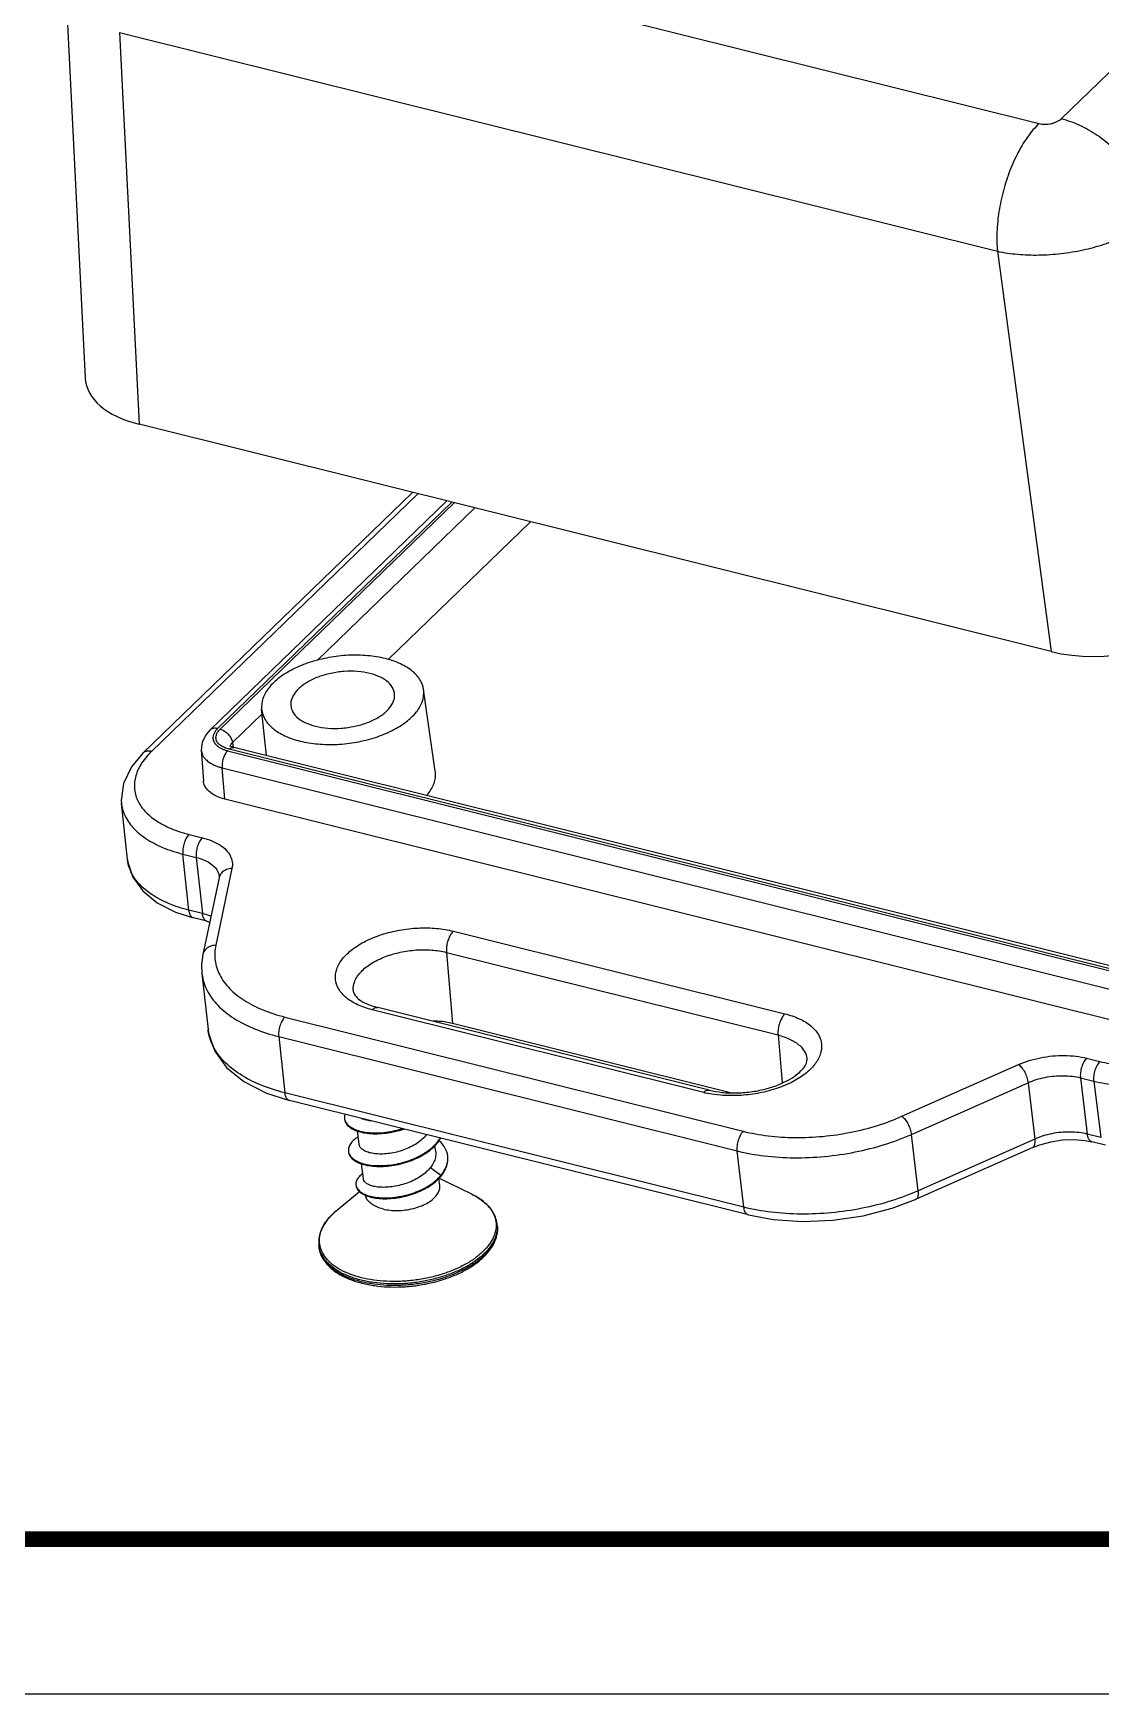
# Model space of a CAD drawing. Header units: millimetres. Extents: x 1786 to 2815, y -2075 to -1928.
# Drawn here: x 2703.52 to 2728.04, y -2074.99 to -2036.82 of the extents above; entities that cross this region are included whole.
import ezdxf

# ---------------------------------------------------------------- set-up
doc = ezdxf.new("R2010")
doc.units = ezdxf.units.MM
doc.layers.add('from', color=7, linetype='Continuous')

# ---------------------------------------------------------------- blocks, each defined once
blk = doc.blocks.new('*u5')
at = {"color": 7, "linetype": 'Continuous'}
for p, q in [((2.989, 6.09, 0), (19.591, 22.148, 0)), ((-24.59, 12.648, 0), (2.306, 5.942, 0)), ((-27.516, 10.191, 0), (-26.915, -1.856, 0)), ((-25.863, 8.732, 0), (1.032, 2.027, 0)), ((-25.863, 8.732, 0), (-25.265, -3.272, 0)), ((1.032, 2.027, 0), (2.675, -10.238, 0)), ((2.675, -10.238, 0), (-25.265, -3.272, 0)), ((-16.888, -5.36, 0), (-25.149, -13.352, 0)), ((-16.719, -5.402, 0), (-24.882, -13.299, 0)), ((-15.836, -5.623, 0), (-23.096, -12.646, 0)), ((-15.686, -5.66, 0), (-22.858, -12.598, 0)), ((-22.78, -12.617, 0), (-15.608, -5.679, 0)), ((-19.808, -10.511, 0), (-14.975, -5.837, 0)), ((-13.269, -6.263, 0), (-17.633, -10.484, 0)), ((-16.188, -13.903, 0), (-16.546, -11.4, 0)), ((-22.403, -13.022, 0), (-21.495, -12.144, 0)), ((-21.365, -13.428, 0), (-21.509, -12.006, 0)), ((-22.454, -13.148, 0), (-22.479, -13.134, 0)), ((-22.403, -13.022, 0), (-22.377, -13.18, 0)), ((5.569, -20.143, 0), (-22.365, -13.178, 0)), ((-23.357, -13.262, 0), (-23.291, -14.202, 0)), ((-22.551, -13.279, 0), (5.383, -20.243, 0)), ((5.432, -20.196, 0), (-22.502, -13.232, 0)), ((-22.72, -13.801, 0), (5.214, -20.765, 0)), ((-22.632, -14.76, 0), (-22.72, -13.801, 0)), ((-25.619, -16.608, 0), (-25.804, -14.888, 0)), ((5.302, -21.724, 0), (-22.632, -14.76, 0)), ((-23.732, -15.842, 0), (-23.325, -15.944, 0)), ((-23.921, -16.443, 0), (-23.515, -16.545, 0)), ((-23.737, -18.163, 0), (-23.921, -16.443, 0)), ((-23.515, -16.545, 0), (-23.324, -18.266, 0)), ((-22.812, -17.169, 0), (-23.31, -19.523, 0)), ((-22.417, -16.886, 0), (-22.915, -19.239, 0)), ((-24.151, -18.222, 0), (-23.596, -18.399, 0)), ((-23.324, -18.266, 0), (-23.737, -18.163, 0)), ((-23.183, -18.502, 0), (-23.596, -18.399, 0)), ((-23.183, -18.502, 0), (-23.099, -18.528, 0)), ((-15.635, -18.806, 0), (-5.477, -21.338, 0)), ((-15.848, -19.455, 0), (-5.69, -21.987, 0)), ((-15.848, -19.455, 0), (-15.659, -21.635, 0)), ((-23.339, -20.1, 0), (-23.149, -21.821, 0)), ((-7.966, -23.746, 0), (-18.124, -21.213, 0)), ((-7.794, -23.679, 0), (-17.952, -21.147, 0)), ((-23.149, -21.821, 0), (-23.149, -21.819, 0)), ((-20.797, -21.437, 0), (-6.756, -24.938, 0)), ((-7.147, -23.757, 0), (-15.659, -21.635, 0)), ((-20.987, -22.038, 0), (-6.946, -25.538, 0)), ((-20.987, -22.038, 0), (-20.796, -23.759, 0)), ((-5.69, -21.987, 0), (-5.563, -23.457, 0)), ((-1.893, -24.48, 0), (1.681, -22.894, 0)), ((3.766, -22.698, 0), (4.173, -22.799, 0)), ((3.576, -23.299, 0), (3.786, -25.025, 0)), ((3.576, -23.299, 0), (3.983, -23.4, 0)), ((3.983, -23.4, 0), (4.198, -25.128, 0)), ((-21.36, -23.77, 0), (-20.656, -23.995, 0)), ((-6.737, -27.265, 0), (-20.796, -23.759, 0)), ((-1.602, -25.035, 0), (1.973, -23.449, 0)), ((1.973, -23.449, 0), (2.182, -25.176, 0)), ((-6.596, -27.501, 0), (-20.656, -23.995, 0)), ((-18.521, -25.341, 0), (-18.572, -24.929, 0)), ((-16.177, -25.564, 0), (-16.2, -25.375, 0)), ((-1.392, -26.762, 0), (-1.602, -25.035, 0)), ((2.112, -25.434, 0), (-1.462, -27.02, 0)), ((2.182, -25.176, 0), (-1.392, -26.762, 0)), ((4.198, -25.128, 0), (3.786, -25.025, 0)), ((4.339, -25.364, 0), (3.926, -25.261, 0)), ((-18.393, -26.396, 0), (-18.449, -25.936, 0)), ((-6.737, -27.265, 0), (-6.946, -25.538, 0)), ((-16.333, -26.045, 0), (-16.016, -26.288, 0)), ((-16.051, -26.597, 0), (-16.078, -26.378, 0)), ((-15.067, -26.869, 0), (-16.076, -26.377, 0)), ((-16.016, -26.288, 0), (-16.013, -26.313, 0)), ((-19.224, -27.377, 0), (-18.515, -26.783, 0)), ((-14.289, -27.826, 0), (-14.295, -27.777, 0)), ((-19.749, -28.492, 0), (-19.755, -28.443, 0))]:
    blk.add_line(p, q, dxfattribs=at)
at = {"color": 7, "linetype": 'Continuous', "elevation": 0}
for points in [[(-23.096, -12.646), (-23.213, -12.781), (-23.327, -13.01), (-23.357, -13.262)], [(-22.365, -13.178), (-22.383, -13.174), (-22.454, -13.148)], [(-25.149, -13.352), (-25.5, -13.768), (-25.745, -14.279), (-25.811, -14.801), (-25.804, -14.89)], [(-25.62, -16.606), (-25.608, -16.694), (-25.454, -17.154), (-25.153, -17.575), (-24.712, -17.936), (-24.151, -18.222)], [(-22.809, -17.126), (-22.809, -17.154), (-22.812, -17.169)], [(-23.31, -19.523), (-23.349, -19.831), (-23.339, -20.1)], [(-23.149, -21.819), (-23.133, -21.932), (-22.946, -22.479), (-22.585, -22.979), (-22.054, -23.414), (-21.36, -23.77)], [(2.112, -25.434), (2.331, -25.349), (2.67, -25.258), (3.028, -25.204), (3.385, -25.192), (3.72, -25.22), (3.926, -25.261)], [(-6.596, -27.501), (-5.836, -27.643), (-4.935, -27.705), (-4.007, -27.667), (-3.085, -27.53), (-2.196, -27.299), (-1.462, -27.02)]]:
    blk.add_lwpolyline(points, dxfattribs=at)
at = {"color": 7, "linetype": 'Continuous'}
for centre, radius, start, end in [((-24.383, -16.46, 0), 1.247, 200.7082, 204.9813), ((-22.509, -17.233, 0), 0.309, 160.2915, 168.1948), ((-23.613, -19.589, 0), 1.352, 65.9371, 67.6632), ((-17.402, -18.929, 0), 2.285, 252.504, 256.0589), ((-7.219, -20.744, 0), 3.094, 256.0194, 258.9611), ((-18.706, -24.517, 0), 0.267, 186.7772, 192.075), ((-18.568, -25.517, 0), 0.282, 187.1636, 192.1992), ((-16.428, -25.767, 0), 0.624, 1.724, 7.0026), ((-16.941, -25.518, 0), 1.203, 319.4745, 320.2192), ((-16.935, -25.545, 0), 1.2, 320.2183, 321.1239), ((-18.367, -26.548, 0), 0.254, 187.1377, 192.7807), ((-18.687, -28.35, 0), 1.061, 156.5211, 156.7611), ((-18.355, -28.545, 0), 1.448, 141.9547, 145.5692), ((-15.083, -27.873, 0), 0.793, 3.4027, 6.9283), ((-18.978, -28.349, 0), 0.782, 186.9356, 190.4967), ((-17.617, -26.344, 0), 3.351, 255.3074, 256.0025)]:
    blk.add_arc(centre, radius, start, end, dxfattribs=at)
for centre, major_axis, ratio, start_param, end_param in [((-23.429, -1.503, 0), (3.48, 0.426), 0.537148, 3.102858, 4.092293), ((4.5, -8.466, 0), (3.475, 0.422), 0.539083, -2.187859, -0.618965)]:
    blk.add_ellipse(centre, major_axis=major_axis, ratio=ratio, start_param=start_param, end_param=end_param, dxfattribs=at)
for points, knots in [([(2.306, 5.942, 0), (2.183, 5.824, 0), (1.95, 5.545, 0), (1.654, 5.058, 0), (1.401, 4.497, 0), (1.203, 3.886, 0), (1.07, 3.255, 0), (1.007, 2.632, 0), (1.014, 2.223, 0), (1.033, 2.027, 0)], [0, 0, 0, 0, 0.510413, 1.084416, 1.705883, 2.354049, 3.00583, 3.637842, 4.22838, 4.22838, 4.22838, 4.22838]), ([(2.306, 5.942, 0), (2.334, 5.935, 0), (2.395, 5.925, 0), (2.488, 5.92, 0), (2.585, 5.925, 0), (2.681, 5.94, 0), (2.772, 5.965, 0), (2.856, 5.998, 0), (2.929, 6.039, 0), (2.971, 6.072, 0), (2.989, 6.09, 0)], [0, 0, 0, 0, 0.0887502, 0.1831357, 0.2805375, 0.3783381, 0.4738895, 0.5647025, 0.6486761, 0.7241928, 0.7241928, 0.7241928, 0.7241928]), ([(2.989, 6.09, 0), (3.18, 6.042, 0), (3.564, 5.904, 0), (4.107, 5.596, 0), (4.611, 5.196, 0), (5.055, 4.721, 0), (5.417, 4.193, 0), (5.682, 3.636, 0), (5.788, 3.248, 0), (5.82, 3.056, 0)], [0, 0, 0, 0, 0.590573, 1.215733, 1.862622, 2.515704, 3.158723, 3.776603, 4.357436, 4.357436, 4.357436, 4.357436]), ([(1.032, 2.027, 0), (1.234, 1.984, 0), (1.655, 1.924, 0), (2.308, 1.903, 0), (2.982, 1.948, 0), (3.652, 2.058, 0), (4.292, 2.228, 0), (4.88, 2.453, 0), (5.393, 2.723, 0), (5.691, 2.941, 0), (5.82, 3.057, 0)], [0, 0, 0, 0, 0.616992, 1.274727, 1.955475, 2.639715, 3.307695, 3.940775, 4.522891, 5.042454, 5.042454, 5.042454, 5.042454]), ([(-17.719, -10.454, 0), (-17.898, -10.41, 0), (-18.275, -10.35, 0), (-18.858, -10.341, 0), (-19.45, -10.409, 0), (-20.018, -10.55, 0), (-20.532, -10.756, 0), (-20.961, -11.015, 0), (-21.285, -11.317, 0), (-21.485, -11.65, 0), (-21.52, -11.893, 0), (-21.509, -12.004, 0), (-21.509, -12.006, 0)], [0, 0, 0, 0, 0.551449, 1.14141, 1.742322, 2.336175, 2.891022, 3.396689, 3.832711, 4.208736, 4.538779, 4.543865, 4.543865, 4.543865, 4.543865]), ([(-16.546, -11.4, 0), (-16.56, -11.303, 0), (-16.638, -11.089, 0), (-16.89, -10.815, 0), (-17.264, -10.593, 0), (-17.559, -10.494, 0), (-17.719, -10.454, 0)], [0, 0, 0, 0, 0.295914, 0.662551, 1.093468, 1.589281, 1.589281, 1.589281, 1.589281]), ([(-18.19, -10.909, 0), (-18.314, -10.878, 0), (-18.577, -10.839, 0), (-18.982, -10.839, 0), (-19.39, -10.897, 0), (-19.774, -11.008, 0), (-20.11, -11.165, 0), (-20.377, -11.359, 0), (-20.558, -11.58, 0), (-20.62, -11.774, 0), (-20.617, -11.878, 0), (-20.615, -11.902, 0)], [0, 0, 0, 0, 0.383727, 0.793901, 1.211393, 1.616109, 1.989663, 2.318359, 2.597162, 2.835353, 2.907531, 2.907531, 2.907531, 2.907531]), ([(-17.439, -11.515, 0), (-17.446, -11.47, 0), (-17.482, -11.346, 0), (-17.626, -11.164, 0), (-17.877, -11.006, 0), (-18.079, -10.937, 0), (-18.19, -10.909, 0)], [0, 0, 0, 0, 0.135242, 0.382594, 0.674887, 1.016847, 1.016847, 1.016847, 1.016847]), ([(-20.332, -12.981, 0), (-20.153, -13.026, 0), (-19.776, -13.085, 0), (-19.194, -13.094, 0), (-18.601, -13.027, 0), (-18.033, -12.886, 0), (-17.519, -12.68, 0), (-17.09, -12.42, 0), (-16.766, -12.118, 0), (-16.566, -11.786, 0), (-16.53, -11.533, 0), (-16.544, -11.412, 0), (-16.546, -11.4, 0)], [0, 0, 0, 0, 0.551449, 1.14141, 1.742322, 2.336175, 2.891022, 3.396689, 3.832711, 4.208736, 4.538779, 4.573575, 4.573575, 4.573575, 4.573575]), ([(-19.862, -12.527, 0), (-19.737, -12.557, 0), (-19.474, -12.597, 0), (-19.069, -12.596, 0), (-18.661, -12.539, 0), (-18.277, -12.428, 0), (-17.941, -12.271, 0), (-17.675, -12.077, 0), (-17.493, -11.855, 0), (-17.429, -11.655, 0), (-17.435, -11.545, 0), (-17.439, -11.515, 0)], [0, 0, 0, 0, 0.383727, 0.793901, 1.211393, 1.616109, 1.989663, 2.318359, 2.597162, 2.835353, 2.926722, 2.926722, 2.926722, 2.926722]), ([(-21.509, -12.006, 0), (-21.498, -12.114, 0), (-21.42, -12.339, 0), (-21.161, -12.62, 0), (-20.787, -12.843, 0), (-20.492, -12.941, 0), (-20.332, -12.981, 0)], [0, 0, 0, 0, 0.324991, 0.691628, 1.122544, 1.618357, 1.618357, 1.618357, 1.618357]), ([(-20.615, -11.902, 0), (-20.609, -11.953, 0), (-20.574, -12.085, 0), (-20.425, -12.271, 0), (-20.174, -12.43, 0), (-19.972, -12.499, 0), (-19.862, -12.527, 0)], [0, 0, 0, 0, 0.154295, 0.401646, 0.693939, 1.0359, 1.0359, 1.0359, 1.0359]), ([(-22.858, -12.598, 0), (-22.898, -12.588, 0), (-22.977, -12.581, 0), (-23.059, -12.613, 0), (-23.091, -12.641, 0), (-23.096, -12.645, 0)], [0, 0, 0, 0, 0.1234358, 0.2314805, 0.2506681, 0.2506681, 0.2506681, 0.2506681]), ([(-22.858, -12.598, 0), (-22.867, -12.606, 0), (-22.885, -12.625, 0), (-22.911, -12.655, 0), (-22.936, -12.688, 0), (-22.959, -12.726, 0), (-22.978, -12.768, 0), (-22.993, -12.813, 0), (-23.001, -12.864, 0), (-22.999, -12.92, 0), (-22.984, -12.977, 0), (-22.958, -13.03, 0), (-22.923, -13.078, 0), (-22.884, -13.117, 0), (-22.844, -13.15, 0), (-22.803, -13.177, 0), (-22.763, -13.2, 0), (-22.723, -13.219, 0), (-22.685, -13.236, 0), (-22.649, -13.249, 0), (-22.615, -13.261, 0), (-22.582, -13.27, 0), (-22.561, -13.276, 0), (-22.551, -13.279, 0)], [0, 0, 0, 0, 0.0371689, 0.0765888, 0.11852, 0.1625191, 0.2083648, 0.2561542, 0.3067689, 0.3619563, 0.4212231, 0.4814794, 0.540585, 0.5961479, 0.6477843, 0.6965033, 0.7429307, 0.7868158, 0.8281668, 0.8669762, 0.9031427, 0.936888, 0.9688567, 0.9688567, 0.9688567, 0.9688567]), ([(-22.502, -13.232, 0), (-22.526, -13.226, 0), (-22.572, -13.213, 0), (-22.639, -13.188, 0), (-22.698, -13.159, 0), (-22.751, -13.127, 0), (-22.798, -13.092, 0), (-22.84, -13.05, 0), (-22.876, -13, 0), (-22.901, -12.94, 0), (-22.911, -12.87, 0), (-22.899, -12.79, 0), (-22.856, -12.701, 0), (-22.809, -12.645, 0), (-22.78, -12.617, 0)], [0, 0, 0, 0, 0.073669, 0.1445174, 0.2113466, 0.2723865, 0.3294733, 0.3881166, 0.4490426, 0.5123304, 0.5805229, 0.6584116, 0.753115, 0.8737168, 0.8737168, 0.8737168, 0.8737168]), ([(-22.78, -12.617, 0), (-22.735, -12.629, 0), (-22.644, -12.669, 0), (-22.53, -12.764, 0), (-22.444, -12.884, 0), (-22.41, -12.976, 0), (-22.403, -13.022, 0)], [0, 0, 0, 0, 0.1405418, 0.2912504, 0.4411685, 0.5796279, 0.5796279, 0.5796279, 0.5796279]), ([(-22.502, -13.232, 0), (-22.479, -13.21, 0), (-22.437, -13.177, 0), (-22.383, -13.175, 0), (-22.365, -13.179, 0)], [0, 0, 0, 0, 0.0956801, 0.1523805, 0.1523805, 0.1523805, 0.1523805]), ([(-22.47, -13.14, 0), (-22.469, -13.132, 0), (-22.464, -13.108, 0), (-22.453, -13.086, 0), (-22.444, -13.072, 0)], [0, 0, 0, 0, 0.02273026, 0.07332099, 0.07332099, 0.07332099, 0.07332099]), ([(-25.028, -13.453, 0), (-25.085, -13.519, 0), (-25.223, -13.701, 0), (-25.381, -14.024, 0), (-25.431, -14.422, 0), (-25.331, -14.806, 0), (-25.092, -15.151, 0), (-24.732, -15.446, 0), (-24.269, -15.684, 0), (-23.919, -15.796, 0), (-23.732, -15.842, 0)], [0, 0, 0, 0, 0.262756, 0.681489, 1.063677, 1.440534, 1.845541, 2.302483, 2.821277, 3.399582, 3.399582, 3.399582, 3.399582]), ([(-24.882, -13.299, 0), (-24.928, -13.288, 0), (-25.019, -13.279, 0), (-25.111, -13.317, 0), (-25.145, -13.348, 0), (-25.149, -13.352, 0)], [0, 0, 0, 0, 0.1417606, 0.2656404, 0.2817989, 0.2817989, 0.2817989, 0.2817989]), ([(-23.357, -13.262, 0), (-23.356, -13.271, 0), (-23.352, -13.308, 0), (-23.336, -13.372, 0), (-23.299, -13.448, 0), (-23.25, -13.515, 0), (-23.194, -13.571, 0), (-23.137, -13.618, 0), (-23.079, -13.657, 0), (-23.022, -13.689, 0), (-22.966, -13.717, 0), (-22.912, -13.74, 0), (-22.86, -13.759, 0), (-22.811, -13.775, 0), (-22.765, -13.789, 0), (-22.735, -13.797, 0), (-22.72, -13.801, 0)], [0, 0, 0, 0, 0.026406, 0.1105586, 0.196306, 0.2802006, 0.3591982, 0.4326307, 0.5017725, 0.5676481, 0.6301474, 0.6888677, 0.7437247, 0.7951293, 0.8432443, 0.8885338, 0.8885338, 0.8885338, 0.8885338]), ([(-22.551, -13.279, 0), (-22.58, -13.307, 0), (-22.633, -13.382, 0), (-22.689, -13.512, 0), (-22.721, -13.655, 0), (-22.725, -13.754, 0), (-22.72, -13.801, 0)], [0, 0, 0, 0, 0.1244946, 0.2699661, 0.4216215, 0.5630104, 0.5630104, 0.5630104, 0.5630104]), ([(-22.632, -14.76, 0), (-22.729, -14.736, 0), (-22.906, -14.676, 0), (-23.125, -14.537, 0), (-23.257, -14.371, 0), (-23.287, -14.251, 0), (-23.291, -14.202, 0)], [0, 0, 0, 0, 0.300335, 0.5559818, 0.7707351, 0.9178324, 0.9178324, 0.9178324, 0.9178324]), ([(-16.453, -14.655, 0), (-16.44, -14.64, 0), (-16.346, -14.525, 0), (-16.208, -14.297, 0), (-16.171, -14.039, 0), (-16.186, -13.915, 0), (-16.188, -13.904, 0)], [0, 0, 0, 0, 0.0615752, 0.445538, 0.7825233, 0.8179506, 0.8179506, 0.8179506, 0.8179506]), ([(-25.804, -14.89, 0), (-25.79, -15.015, 0), (-25.714, -15.287, 0), (-25.454, -15.662, 0), (-25.049, -15.995, 0), (-24.527, -16.264, 0), (-24.133, -16.39, 0), (-23.921, -16.443, 0)], [0, 0, 0, 0, 0.376169, 0.832267, 1.346934, 1.931293, 2.584732, 2.584732, 2.584732, 2.584732]), ([(-23.732, -15.842, 0), (-23.767, -15.876, 0), (-23.827, -15.962, 0), (-23.89, -16.112, 0), (-23.925, -16.277, 0), (-23.928, -16.39, 0), (-23.922, -16.443, 0)], [0, 0, 0, 0, 0.1435667, 0.3114669, 0.4857581, 0.6467075, 0.6467075, 0.6467075, 0.6467075]), ([(-23.325, -15.944, 0), (-23.36, -15.977, 0), (-23.42, -16.064, 0), (-23.483, -16.214, 0), (-23.518, -16.378, 0), (-23.521, -16.491, 0), (-23.515, -16.545, 0)], [0, 0, 0, 0, 0.1435705, 0.3114719, 0.4857613, 0.6467075, 0.6467075, 0.6467075, 0.6467075]), ([(-23.325, -15.944, 0), (-23.226, -15.969, 0), (-23.04, -16.028, 0), (-22.792, -16.152, 0), (-22.597, -16.306, 0), (-22.462, -16.485, 0), (-22.397, -16.684, 0), (-22.404, -16.821, 0), (-22.417, -16.886, 0)], [0, 0, 0, 0, 0.306037, 0.582978, 0.827756, 1.045019, 1.245954, 1.445292, 1.445292, 1.445292, 1.445292]), ([(-23.515, -16.545, 0), (-23.438, -16.564, 0), (-23.295, -16.609, 0), (-23.105, -16.704, 0), (-22.955, -16.822, 0), (-22.851, -16.96, 0), (-22.816, -17.068, 0), (-22.809, -17.122, 0), (-22.809, -17.126, 0)], [0, 0, 0, 0, 0.2360528, 0.4485864, 0.6364196, 0.8033798, 0.958022, 0.968462, 0.968462, 0.968462, 0.968462]), ([(-23.737, -18.163, 0), (-23.948, -18.11, 0), (-24.343, -17.984, 0), (-24.865, -17.714, 0), (-25.265, -17.386, 0), (-25.451, -17.12, 0), (-25.513, -16.987, 0)], [0, 0, 0, 0, 0.653464, 1.237851, 1.752539, 2.1932, 2.1932, 2.1932, 2.1932]), ([(-22.417, -16.886, 0), (-22.474, -16.887, 0), (-22.583, -16.907, 0), (-22.722, -16.991, 0), (-22.782, -17.08, 0), (-22.8, -17.127, 0), (-22.8, -17.128, 0)], [0, 0, 0, 0, 0.1688794, 0.3269599, 0.4748881, 0.4779862, 0.4779862, 0.4779862, 0.4779862]), ([(-23.596, -18.398, 0), (-23.606, -18.396, 0), (-23.651, -18.38, 0), (-23.713, -18.297, 0), (-23.731, -18.212, 0), (-23.737, -18.163, 0)], [0, 0, 0, 0, 0.0306043, 0.1407606, 0.28858, 0.28858, 0.28858, 0.28858]), ([(-23.183, -18.501, 0), (-23.193, -18.499, 0), (-23.238, -18.483, 0), (-23.3, -18.399, 0), (-23.319, -18.315, 0), (-23.324, -18.266, 0)], [0, 0, 0, 0, 0.0306059, 0.140762, 0.28858, 0.28858, 0.28858, 0.28858]), ([(-18.124, -21.213, 0), (-18.276, -21.176, 0), (-18.556, -21.082, 0), (-18.913, -20.871, 0), (-19.161, -20.602, 0), (-19.271, -20.282, 0), (-19.223, -19.946, 0), (-19.032, -19.628, 0), (-18.724, -19.34, 0), (-18.313, -19.092, 0), (-17.824, -18.896, 0), (-17.281, -18.762, 0), (-16.716, -18.698, 0), (-16.162, -18.707, 0), (-15.804, -18.764, 0), (-15.635, -18.806, 0)], [0, 0, 0, 0, 0.469061, 0.880193, 1.231013, 1.544794, 1.860923, 2.217971, 2.635923, 3.11627, 3.647953, 4.212645, 4.787166, 5.349199, 5.870504, 5.870504, 5.870504, 5.870504]), ([(-15.635, -18.806, 0), (-15.664, -18.834, 0), (-15.718, -18.904, 0), (-15.78, -19.027, 0), (-15.826, -19.167, 0), (-15.85, -19.311, 0), (-15.852, -19.408, 0), (-15.848, -19.455, 0)], [0, 0, 0, 0, 0.1213035, 0.2612221, 0.4112447, 0.5610954, 0.7005265, 0.7005265, 0.7005265, 0.7005265]), ([(-22.915, -19.239, 0), (-22.972, -19.24, 0), (-23.081, -19.261, 0), (-23.22, -19.345, 0), (-23.289, -19.445, 0), (-23.306, -19.508, 0), (-23.31, -19.523, 0)], [0, 0, 0, 0, 0.1688771, 0.3269574, 0.4748866, 0.5206349, 0.5206349, 0.5206349, 0.5206349]), ([(-22.915, -19.239, 0), (-22.947, -19.39, 0), (-22.963, -19.708, 0), (-22.811, -20.174, 0), (-22.496, -20.594, 0), (-22.039, -20.953, 0), (-21.46, -21.243, 0), (-21.027, -21.38, 0), (-20.797, -21.437, 0)], [0, 0, 0, 0, 0.463067, 0.931886, 1.441192, 2.014886, 2.660855, 3.372351, 3.372351, 3.372351, 3.372351]), ([(-18.694, -20.668, 0), (-18.702, -20.625, 0), (-18.712, -20.487, 0), (-18.634, -20.244, 0), (-18.421, -19.984, 0), (-18.107, -19.756, 0), (-17.712, -19.571, 0), (-17.26, -19.44, 0), (-16.78, -19.372, 0), (-16.303, -19.372, 0), (-15.994, -19.418, 0), (-15.848, -19.455, 0)], [0, 0, 0, 0, 0.130107, 0.410337, 0.738348, 1.125056, 1.56454, 2.040686, 2.531863, 3.014431, 3.465884, 3.465884, 3.465884, 3.465884]), ([(-23.339, -20.1, 0), (-23.338, -20.11, 0), (-23.316, -20.291, 0), (-23.2, -20.65, 0), (-22.853, -21.11, 0), (-22.351, -21.505, 0), (-21.716, -21.824, 0), (-21.24, -21.975, 0), (-20.987, -22.038, 0)], [0, 0, 0, 0, 0.031666, 0.54636, 1.105625, 1.735627, 2.445042, 3.228129, 3.228129, 3.228129, 3.228129]), ([(-18.695, -20.668, 0), (-18.688, -20.706, 0), (-18.638, -20.8, 0), (-18.494, -20.928, 0), (-18.3, -21.033, 0), (-18.153, -21.088, 0), (-18.089, -21.108, 0)], [0, 0, 0, 0, 0.1177145, 0.3056446, 0.5713179, 0.7750199, 0.7750199, 0.7750199, 0.7750199]), ([(-18.124, -21.213, 0), (-18.101, -21.191, 0), (-18.053, -21.154, 0), (-17.987, -21.139, 0), (-17.957, -21.146, 0), (-17.952, -21.147, 0)], [0, 0, 0, 0, 0.0982753, 0.1771201, 0.1911319, 0.1911319, 0.1911319, 0.1911319]), ([(-5.477, -21.338, 0), (-5.326, -21.376, 0), (-5.045, -21.47, 0), (-4.689, -21.681, 0), (-4.441, -21.95, 0), (-4.33, -22.269, 0), (-4.378, -22.606, 0), (-4.569, -22.924, 0), (-4.878, -23.212, 0), (-5.288, -23.46, 0), (-5.778, -23.656, 0), (-6.32, -23.79, 0), (-6.885, -23.854, 0), (-7.386, -23.846, 0), (-7.692, -23.804, 0), (-7.811, -23.78, 0)], [0, 0, 0, 0, 0.469061, 0.880193, 1.231013, 1.544794, 1.860923, 2.217971, 2.635923, 3.11627, 3.647953, 4.212645, 4.787166, 5.349199, 5.712037, 5.712037, 5.712037, 5.712037]), ([(-5.477, -21.338, 0), (-5.506, -21.366, 0), (-5.56, -21.436, 0), (-5.622, -21.559, 0), (-5.667, -21.699, 0), (-5.692, -21.844, 0), (-5.694, -21.941, 0), (-5.69, -21.987, 0)], [0, 0, 0, 0, 0.1213033, 0.2612221, 0.4112448, 0.5610955, 0.7005265, 0.7005265, 0.7005265, 0.7005265]), ([(-20.796, -23.759, 0), (-21.05, -23.696, 0), (-21.526, -23.545, 0), (-22.161, -23.226, 0), (-22.663, -22.831, 0), (-23.009, -22.372, 0), (-23.126, -22.013, 0), (-23.148, -21.832, 0), (-23.149, -21.821, 0)], [0, 0, 0, 0, 0.783846, 1.493073, 2.122571, 2.68142, 3.195998, 3.228286, 3.228286, 3.228286, 3.228286]), ([(-20.797, -21.437, 0), (-20.832, -21.47, 0), (-20.892, -21.557, 0), (-20.955, -21.707, 0), (-20.991, -21.872, 0), (-20.993, -21.985, 0), (-20.987, -22.038, 0)], [0, 0, 0, 0, 0.1435667, 0.3114669, 0.4857581, 0.6467075, 0.6467075, 0.6467075, 0.6467075]), ([(-15.659, -21.635, 0), (-15.795, -21.601, 0), (-15.995, -21.571, 0), (-16.195, -21.562, 0), (-16.256, -21.561, 0)], [0, 0, 0, 0, 0.4197014, 0.6024812, 0.6024812, 0.6024812, 0.6024812]), ([(4.173, -22.799, 0), (4.376, -22.85, 0), (4.805, -22.925, 0), (5.47, -22.962, 0), (6.156, -22.925, 0), (6.838, -22.817, 0), (7.489, -22.64, 0), (8.085, -22.403, 0), (8.605, -22.113, 0), (8.904, -21.879, 0), (9.032, -21.754, 0)], [0, 0, 0, 0, 0.630432, 1.301028, 1.993408, 2.688524, 3.367667, 4.013236, 4.609875, 5.14632, 5.14632, 5.14632, 5.14632]), ([(-5.69, -21.987, 0), (-5.56, -22.02, 0), (-5.322, -22.101, 0), (-5.027, -22.287, 0), (-4.847, -22.512, 0), (-4.806, -22.677, 0), (-4.802, -22.744, 0)], [0, 0, 0, 0, 0.402314, 0.746196, 1.037203, 1.240782, 1.240782, 1.240782, 1.240782]), ([(3.983, -23.4, 0), (4.213, -23.457, 0), (4.696, -23.541, 0), (5.446, -23.582, 0), (6.219, -23.54, 0), (6.986, -23.418, 0), (7.719, -23.22, 0), (8.391, -22.953, 0), (8.976, -22.627, 0), (9.314, -22.363, 0), (9.459, -22.222, 0)], [0, 0, 0, 0, 0.712016, 1.467201, 2.246894, 3.029618, 3.794302, 4.521182, 5.192953, 5.798289, 5.798289, 5.798289, 5.798289]), ([(-7.794, -23.679, 0), (-7.668, -23.71, 0), (-7.398, -23.756, 0), (-6.973, -23.773, 0), (-6.528, -23.739, 0), (-6.092, -23.655, 0), (-5.692, -23.527, 0), (-5.353, -23.368, 0), (-5.092, -23.194, 0), (-4.917, -23.024, 0), (-4.821, -22.875, 0), (-4.8, -22.78, 0), (-4.802, -22.744, 0)], [0, 0, 0, 0, 0.388789, 0.819985, 1.273206, 1.724499, 2.150222, 2.528628, 2.843155, 3.086041, 3.258606, 3.367263, 3.367263, 3.367263, 3.367263]), ([(1.681, -22.894, 0), (1.786, -22.847, 0), (2.008, -22.765, 0), (2.356, -22.678, 0), (2.718, -22.625, 0), (3.081, -22.609, 0), (3.432, -22.631, 0), (3.658, -22.671, 0), (3.766, -22.698, 0)], [0, 0, 0, 0, 0.344273, 0.70637, 1.074797, 1.44044, 1.794799, 2.127491, 2.127491, 2.127491, 2.127491]), ([(1.681, -22.894, 0), (1.718, -22.921, 0), (1.788, -22.996, 0), (1.873, -23.132, 0), (1.939, -23.286, 0), (1.966, -23.396, 0), (1.973, -23.449, 0)], [0, 0, 0, 0, 0.1377166, 0.3035363, 0.478045, 0.6396733, 0.6396733, 0.6396733, 0.6396733]), ([(3.766, -22.698, 0), (3.731, -22.731, 0), (3.67, -22.817, 0), (3.608, -22.968, 0), (3.572, -23.132, 0), (3.57, -23.245, 0), (3.576, -23.299, 0)], [0, 0, 0, 0, 0.1435667, 0.3114669, 0.4857581, 0.6467075, 0.6467075, 0.6467075, 0.6467075]), ([(4.173, -22.799, 0), (4.138, -22.833, 0), (4.077, -22.919, 0), (4.015, -23.069, 0), (3.979, -23.234, 0), (3.977, -23.347, 0), (3.983, -23.4, 0)], [0, 0, 0, 0, 0.1435641, 0.3114634, 0.4857559, 0.6467075, 0.6467075, 0.6467075, 0.6467075]), ([(1.973, -23.449, 0), (2.054, -23.413, 0), (2.224, -23.35, 0), (2.492, -23.282, 0), (2.77, -23.242, 0), (3.049, -23.23, 0), (3.319, -23.247, 0), (3.493, -23.278, 0), (3.576, -23.299, 0)], [0, 0, 0, 0, 0.265841, 0.543996, 0.826808, 1.107662, 1.380061, 1.636901, 1.636901, 1.636901, 1.636901]), ([(-20.656, -23.994, 0), (-20.666, -23.992, 0), (-20.711, -23.977, 0), (-20.772, -23.893, 0), (-20.791, -23.808, 0), (-20.797, -23.759, 0)], [0, 0, 0, 0, 0.030605, 0.1407612, 0.28858, 0.28858, 0.28858, 0.28858]), ([(-7.966, -23.746, 0), (-7.943, -23.723, 0), (-7.895, -23.686, 0), (-7.829, -23.672, 0), (-7.799, -23.678, 0), (-7.794, -23.679, 0)], [0, 0, 0, 0, 0.0982754, 0.1771201, 0.1911319, 0.1911319, 0.1911319, 0.1911319]), ([(-18.957, -24.419, 0), (-18.96, -24.426, 0), (-18.972, -24.468, 0), (-18.975, -24.513, 0), (-18.971, -24.548, 0)], [0, 0, 0, 0, 0.0242382, 0.1305731, 0.1305731, 0.1305731, 0.1305731]), ([(-18.968, -24.573, 0), (-18.967, -24.578, 0), (-18.96, -24.624, 0), (-18.922, -24.713, 0), (-18.819, -24.816, 0), (-18.673, -24.9, 0), (-18.488, -24.964, 0), (-18.269, -25.004, 0), (-18.025, -25.018, 0), (-17.762, -25.005, 0), (-17.491, -24.963, 0), (-17.289, -24.912, 0), (-17.178, -24.877, 0), (-17.157, -24.87, 0)], [0, 0, 0, 0, 0.015412, 0.139016, 0.2798, 0.446496, 0.641818, 0.864488, 1.110717, 1.375133, 1.651399, 1.932711, 1.999078, 1.999078, 1.999078, 1.999078]), ([(-18.967, -24.572, 0), (-18.959, -24.61, 0), (-18.923, -24.69, 0), (-18.822, -24.791, 0), (-18.676, -24.875, 0), (-18.491, -24.939, 0), (-18.272, -24.979, 0), (-18.028, -24.993, 0), (-17.765, -24.979, 0), (-17.494, -24.938, 0), (-17.306, -24.891, 0), (-17.208, -24.86, 0), (-17.201, -24.858, 0)], [0, 0, 0, 0, 0.114524, 0.255309, 0.422004, 0.617327, 0.839996, 1.086226, 1.350642, 1.626907, 1.90822, 1.932431, 1.932431, 1.932431, 1.932431]), ([(-18.13, -24.626, 0), (-18.186, -24.62, 0), (-18.292, -24.604, 0), (-18.399, -24.571, 0), (-18.45, -24.548, 0), (-18.455, -24.546, 0)], [0, 0, 0, 0, 0.1681753, 0.3202893, 0.3352298, 0.3352298, 0.3352298, 0.3352298]), ([(-6.756, -24.938, 0), (-6.507, -25, 0), (-5.98, -25.094, 0), (-5.161, -25.145, 0), (-4.311, -25.108, 0), (-3.464, -24.984, 0), (-2.652, -24.78, 0), (-2.137, -24.588, 0), (-1.893, -24.48, 0)], [0, 0, 0, 0, 0.772817, 1.599467, 2.456713, 3.319947, 4.164158, 4.964148, 4.964148, 4.964148, 4.964148]), ([(-1.893, -24.48, 0), (-1.856, -24.508, 0), (-1.786, -24.583, 0), (-1.702, -24.718, 0), (-1.636, -24.873, 0), (-1.609, -24.982, 0), (-1.602, -25.036, 0)], [0, 0, 0, 0, 0.137713, 0.3035314, 0.4780418, 0.6396733, 0.6396733, 0.6396733, 0.6396733]), ([(-18.552, -25.108, 0), (-18.582, -25.127, 0), (-18.657, -25.179, 0), (-18.758, -25.275, 0), (-18.836, -25.4, 0), (-18.853, -25.497, 0), (-18.849, -25.545, 0), (-18.848, -25.552, 0)], [0, 0, 0, 0, 0.1066729, 0.2745361, 0.4162701, 0.5403225, 0.5607365, 0.5607365, 0.5607365, 0.5607365]), ([(-18.845, -25.577, 0), (-18.841, -25.611, 0), (-18.817, -25.687, 0), (-18.732, -25.791, 0), (-18.598, -25.881, 0), (-18.424, -25.951, 0), (-18.215, -25.998, 0), (-17.977, -26.02, 0), (-17.719, -26.015, 0), (-17.449, -25.983, 0), (-17.177, -25.922, 0), (-16.912, -25.835, 0), (-16.663, -25.723, 0), (-16.439, -25.588, 0), (-16.247, -25.435, 0), (-16.112, -25.287, 0), (-16.047, -25.188, 0), (-16.026, -25.151, 0)], [0, 0, 0, 0, 0.101161, 0.235609, 0.394085, 0.580885, 0.795728, 1.035457, 1.295095, 1.568536, 1.849068, 2.129832, 2.404265, 2.666572, 2.912238, 3.138631, 3.26558, 3.26558, 3.26558, 3.26558]), ([(-18.844, -25.576, 0), (-18.839, -25.601, 0), (-18.815, -25.669, 0), (-18.735, -25.766, 0), (-18.601, -25.856, 0), (-18.427, -25.926, 0), (-18.218, -25.973, 0), (-17.98, -25.995, 0), (-17.722, -25.99, 0), (-17.452, -25.958, 0), (-17.18, -25.897, 0), (-16.915, -25.81, 0), (-16.666, -25.697, 0), (-16.442, -25.563, 0), (-16.25, -25.41, 0), (-16.12, -25.268, 0), (-16.059, -25.177, 0), (-16.042, -25.147, 0)], [0, 0, 0, 0, 0.076629, 0.211077, 0.369554, 0.556354, 0.771197, 1.010926, 1.270564, 1.544005, 1.824537, 2.1053, 2.379734, 2.642041, 2.887706, 3.1141, 3.216297, 3.216297, 3.216297, 3.216297]), ([(-17.999, -25.63, 0), (-18.058, -25.625, 0), (-18.166, -25.609, 0), (-18.312, -25.564, 0), (-18.425, -25.501, 0), (-18.498, -25.425, 0), (-18.518, -25.366, 0), (-18.521, -25.341, 0)], [0, 0, 0, 0, 0.1757955, 0.3279094, 0.4556324, 0.5595981, 0.6366974, 0.6366974, 0.6366974, 0.6366974]), ([(-16.457, -25.042, 0), (-16.496, -25.092, 0), (-16.589, -25.189, 0), (-16.754, -25.315, 0), (-16.945, -25.423, 0), (-17.152, -25.511, 0), (-17.368, -25.577, 0), (-17.585, -25.62, 0), (-17.797, -25.639, 0), (-17.934, -25.636, 0), (-17.999, -25.63, 0)], [0, 0, 0, 0, 0.189211, 0.399474, 0.621997, 0.847598, 1.072039, 1.296399, 1.511642, 1.708038, 1.708038, 1.708038, 1.708038]), ([(-15.809, -25.691, 0), (-15.814, -25.65, 0), (-15.837, -25.548, 0), (-15.914, -25.394, 0), (-16.007, -25.286, 0), (-16.066, -25.232, 0), (-16.075, -25.224, 0)], [0, 0, 0, 0, 0.1234043, 0.3102923, 0.5113759, 0.5478523, 0.5478523, 0.5478523, 0.5478523]), ([(-6.756, -24.938, 0), (-6.791, -24.971, 0), (-6.852, -25.057, 0), (-6.914, -25.207, 0), (-6.95, -25.372, 0), (-6.952, -25.485, 0), (-6.946, -25.538, 0)], [0, 0, 0, 0, 0.1435653, 0.311465, 0.485757, 0.6467075, 0.6467075, 0.6467075, 0.6467075]), ([(-6.946, -25.538, 0), (-6.671, -25.607, 0), (-6.092, -25.71, 0), (-5.193, -25.765, 0), (-4.26, -25.725, 0), (-3.329, -25.589, 0), (-2.437, -25.364, 0), (-1.87, -25.154, 0), (-1.602, -25.035, 0)], [0, 0, 0, 0, 0.850386, 1.758152, 2.69946, 3.647408, 4.57455, 5.455387, 5.455387, 5.455387, 5.455387]), ([(2.112, -25.432, 0), (2.122, -25.428, 0), (2.162, -25.404, 0), (2.192, -25.306, 0), (2.188, -25.224, 0), (2.182, -25.176, 0)], [0, 0, 0, 0, 0.032573, 0.1349347, 0.2812427, 0.2812427, 0.2812427, 0.2812427]), ([(3.786, -25.025, 0), (3.703, -25.004, 0), (3.528, -24.973, 0), (3.258, -24.956, 0), (2.979, -24.968, 0), (2.701, -25.009, 0), (2.434, -25.076, 0), (2.263, -25.14, 0), (2.182, -25.176, 0)], [0, 0, 0, 0, 0.256852, 0.529255, 0.810109, 1.092922, 1.37108, 1.636929, 1.636929, 1.636929, 1.636929]), ([(3.926, -25.26, 0), (3.916, -25.258, 0), (3.871, -25.242, 0), (3.81, -25.158, 0), (3.791, -25.074, 0), (3.786, -25.025, 0)], [0, 0, 0, 0, 0.0304615, 0.1406172, 0.2884324, 0.2884324, 0.2884324, 0.2884324]), ([(-16.177, -25.564, 0), (-16.176, -25.57, 0), (-16.17, -25.629, 0), (-16.178, -25.745, 0), (-16.235, -25.902, 0), (-16.297, -25.999, 0), (-16.333, -26.045, 0)], [0, 0, 0, 0, 0.0200045, 0.1766552, 0.342064, 0.5179197, 0.5179197, 0.5179197, 0.5179197]), ([(-16.016, -26.288, 0), (-15.971, -26.233, 0), (-15.893, -26.121, 0), (-15.818, -25.936, 0), (-15.803, -25.809, 0), (-15.805, -25.748, 0)], [0, 0, 0, 0, 0.212641, 0.4078571, 0.5913577, 0.5913577, 0.5913577, 0.5913577]), ([(-16.001, -26.298, 0), (-15.961, -26.248, 0), (-15.887, -26.14, 0), (-15.815, -25.961, 0), (-15.798, -25.815, 0), (-15.804, -25.735, 0), (-15.806, -25.716, 0)], [0, 0, 0, 0, 0.1937575, 0.3889736, 0.5724742, 0.629908, 0.629908, 0.629908, 0.629908]), ([(-18.413, -26.232, 0), (-18.453, -26.261, 0), (-18.523, -26.321, 0), (-18.599, -26.427, 0), (-18.623, -26.518, 0), (-18.62, -26.567, 0), (-18.619, -26.579, 0)], [0, 0, 0, 0, 0.1476865, 0.2748132, 0.3857543, 0.4221189, 0.4221189, 0.4221189, 0.4221189]), ([(-18.615, -26.604, 0), (-18.611, -26.619, 0), (-18.594, -26.672, 0), (-18.533, -26.756, 0), (-18.416, -26.841, 0), (-18.261, -26.909, 0), (-18.071, -26.956, 0), (-17.851, -26.981, 0), (-17.61, -26.981, 0), (-17.355, -26.955, 0), (-17.094, -26.903, 0), (-16.838, -26.825, 0), (-16.593, -26.723, 0), (-16.37, -26.599, 0), (-16.179, -26.459, 0), (-16.072, -26.353, 0), (-16.026, -26.3, 0)], [0, 0, 0, 0, 0.046535, 0.165076, 0.305973, 0.474229, 0.67034, 0.891886, 1.134552, 1.39278, 1.660277, 1.930449, 2.196828, 2.453518, 2.695682, 2.904517, 2.904517, 2.904517, 2.904517]), ([(-17.875, -26.654, 0), (-17.929, -26.65, 0), (-18.031, -26.639, 0), (-18.169, -26.603, 0), (-18.279, -26.553, 0), (-18.356, -26.49, 0), (-18.387, -26.432, 0), (-18.392, -26.401, 0), (-18.393, -26.396, 0)], [0, 0, 0, 0, 0.1631787, 0.3069993, 0.4268574, 0.522515, 0.6016474, 0.6164113, 0.6164113, 0.6164113, 0.6164113]), ([(-18.343, -26.895, 0), (-18.317, -26.907, 0), (-18.23, -26.941, 0), (-18.068, -26.981, 0), (-17.848, -27.006, 0), (-17.607, -27.006, 0), (-17.352, -26.981, 0), (-17.091, -26.928, 0), (-16.835, -26.85, 0), (-16.59, -26.748, 0), (-16.367, -26.624, 0), (-16.172, -26.481, 0), (-16.061, -26.37, 0), (-16.013, -26.313, 0)], [0, 0, 0, 0, 0.083629, 0.27974, 0.501287, 0.743952, 1.00218, 1.269677, 1.539849, 1.806228, 2.062918, 2.305082, 2.529498, 2.529498, 2.529498, 2.529498]), ([(-16.333, -26.045, 0), (-16.372, -26.095, 0), (-16.465, -26.192, 0), (-16.63, -26.319, 0), (-16.82, -26.429, 0), (-17.026, -26.519, 0), (-17.242, -26.587, 0), (-17.461, -26.634, 0), (-17.672, -26.657, 0), (-17.81, -26.657, 0), (-17.875, -26.654, 0)], [0, 0, 0, 0, 0.190874, 0.400597, 0.622404, 0.847363, 1.074163, 1.300823, 1.516601, 1.711853, 1.711853, 1.711853, 1.711853]), ([(-18.616, -26.604, 0), (-18.613, -26.628, 0), (-18.596, -26.69, 0), (-18.53, -26.781, 0), (-18.436, -26.85, 0), (-18.369, -26.884, 0), (-18.343, -26.895, 0)], [0, 0, 0, 0, 0.0713969, 0.1899375, 0.3308343, 0.4156638, 0.4156638, 0.4156638, 0.4156638]), ([(-15.067, -26.869, 0), (-15.034, -26.886, 0), (-14.912, -26.948, 0), (-14.722, -27.073, 0), (-14.526, -27.263, 0), (-14.39, -27.475, 0), (-14.322, -27.705, 0), (-14.324, -27.944, 0), (-14.396, -28.183, 0), (-14.533, -28.416, 0), (-14.731, -28.638, 0), (-14.984, -28.845, 0), (-15.286, -29.032, 0), (-15.63, -29.195, 0), (-16.007, -29.331, 0), (-16.41, -29.436, 0), (-16.828, -29.507, 0), (-17.251, -29.543, 0), (-17.668, -29.542, 0), (-18.07, -29.506, 0), (-18.329, -29.457, 0), (-18.454, -29.426, 0)], [0, 0, 0, 0, 0.110771, 0.409535, 0.679057, 0.92486, 1.156778, 1.387843, 1.631306, 1.8975, 2.192479, 2.518288, 2.873823, 3.255645, 3.65864, 4.076526, 4.502274, 4.928486, 5.34774, 5.752945, 6.137693, 6.137693, 6.137693, 6.137693]), ([(-17.793, -27.318, 0), (-17.858, -27.302, 0), (-17.978, -27.263, 0), (-18.135, -27.179, 0), (-18.253, -27.074, 0), (-18.312, -26.974, 0), (-18.328, -26.914, 0), (-18.331, -26.897, 0)], [0, 0, 0, 0, 0.1995284, 0.3764612, 0.5308303, 0.6674982, 0.7170456, 0.7170456, 0.7170456, 0.7170456]), ([(-17.793, -27.318, 0), (-17.723, -27.336, 0), (-17.574, -27.361, 0), (-17.343, -27.371, 0), (-17.106, -27.354, 0), (-16.873, -27.311, 0), (-16.653, -27.244, 0), (-16.456, -27.155, 0), (-16.29, -27.048, 0), (-16.161, -26.927, 0), (-16.076, -26.797, 0), (-16.046, -26.682, 0), (-16.049, -26.617, 0), (-16.051, -26.597, 0)], [0, 0, 0, 0, 0.218811, 0.451427, 0.691073, 0.930372, 1.161976, 1.379199, 1.576724, 1.751494, 1.903927, 2.039399, 2.098308, 2.098308, 2.098308, 2.098308]), ([(-14.295, -27.777, 0), (-14.304, -27.706, 0), (-14.34, -27.562, 0), (-14.448, -27.359, 0), (-14.608, -27.172, 0), (-14.818, -27.004, 0), (-14.98, -26.912, 0), (-15.067, -26.869, 0)], [0, 0, 0, 0, 0.214378, 0.439437, 0.683199, 0.949802, 1.240379, 1.240379, 1.240379, 1.240379]), ([(-1.392, -26.762, 0), (-1.661, -26.881, 0), (-2.228, -27.091, 0), (-3.12, -27.315, 0), (-4.05, -27.451, 0), (-4.983, -27.491, 0), (-5.882, -27.436, 0), (-6.461, -27.333, 0), (-6.737, -27.265, 0)], [0, 0, 0, 0, 0.881678, 1.808639, 2.755862, 3.696468, 4.604105, 5.455359, 5.455359, 5.455359, 5.455359]), ([(-1.463, -27.018, 0), (-1.453, -27.014, 0), (-1.413, -26.99, 0), (-1.383, -26.892, 0), (-1.386, -26.81, 0), (-1.392, -26.762, 0)], [0, 0, 0, 0, 0.0326395, 0.1350013, 0.2813105, 0.2813105, 0.2813105, 0.2813105]), ([(-19.224, -27.377, 0), (-19.298, -27.439, 0), (-19.433, -27.567, 0), (-19.596, -27.78, 0), (-19.707, -28.001, 0), (-19.763, -28.224, 0), (-19.763, -28.372, 0), (-19.755, -28.443, 0)], [0, 0, 0, 0, 0.290595, 0.55713, 0.80083, 1.025888, 1.240379, 1.240379, 1.240379, 1.240379]), ([(-19.378, -27.519, 0), (-19.364, -27.505, 0), (-19.314, -27.455, 0), (-19.262, -27.409, 0), (-19.224, -27.377, 0)], [0, 0, 0, 0, 0.0599353, 0.2094463, 0.2094463, 0.2094463, 0.2094463]), ([(-6.596, -27.5, 0), (-6.605, -27.498, 0), (-6.651, -27.482, 0), (-6.712, -27.398, 0), (-6.731, -27.314, 0), (-6.736, -27.265, 0)], [0, 0, 0, 0, 0.0305616, 0.1407177, 0.2885357, 0.2885357, 0.2885357, 0.2885357]), ([(-18.454, -29.426, 0), (-18.57, -29.397, 0), (-18.79, -29.33, 0), (-19.091, -29.193, 0), (-19.342, -29.029, 0), (-19.539, -28.838, 0), (-19.674, -28.626, 0), (-19.743, -28.396, 0), (-19.74, -28.158, 0), (-19.694, -28.005, 0), (-19.662, -27.931, 0)], [0, 0, 0, 0, 0.359016, 0.688629, 0.987393, 1.256915, 1.502718, 1.734636, 1.965701, 2.207968, 2.207968, 2.207968, 2.207968]), ([(-14.291, -27.825, 0), (-14.287, -27.882, 0), (-14.294, -28.022, 0), (-14.361, -28.244, 0), (-14.499, -28.479, 0), (-14.699, -28.704, 0), (-14.954, -28.913, 0), (-15.259, -29.102, 0), (-15.607, -29.267, 0), (-15.989, -29.404, 0), (-16.396, -29.51, 0), (-16.818, -29.582, 0), (-17.246, -29.618, 0), (-17.668, -29.618, 0), (-18.074, -29.581, 0), (-18.336, -29.531, 0), (-18.462, -29.5, 0)], [0, 0, 0, 0, 0.170826, 0.41691, 0.68597, 0.984123, 1.31344, 1.672802, 2.058734, 2.466066, 2.88845, 3.318781, 3.749581, 4.173347, 4.582912, 4.971809, 4.971809, 4.971809, 4.971809]), ([(-14.289, -27.826, 0), (-14.28, -27.898, 0), (-14.283, -28.056, 0), (-14.355, -28.293, 0), (-14.493, -28.528, 0), (-14.693, -28.753, 0), (-14.948, -28.962, 0), (-15.254, -29.151, 0), (-15.601, -29.316, 0), (-15.983, -29.453, 0), (-16.39, -29.559, 0), (-16.813, -29.631, 0), (-17.24, -29.667, 0), (-17.662, -29.667, 0), (-18.068, -29.63, 0), (-18.33, -29.58, 0), (-18.456, -29.549, 0)], [0, 0, 0, 0, 0.219284, 0.465368, 0.734428, 1.032582, 1.3619, 1.721262, 2.107194, 2.514527, 2.936911, 3.367243, 3.798042, 4.22181, 4.631373, 5.020268, 5.020268, 5.020268, 5.020268]), ([(-18.428, -29.595, 0), (-18.302, -29.627, 0), (-18.041, -29.676, 0), (-17.637, -29.712, 0), (-17.219, -29.712, 0), (-16.796, -29.675, 0), (-16.379, -29.603, 0), (-15.977, -29.497, 0), (-15.598, -29.36, 0), (-15.253, -29.194, 0), (-14.948, -29.002, 0), (-14.692, -28.789, 0), (-14.492, -28.558, 0), (-14.354, -28.316, 0), (-14.282, -28.07, 0), (-14.28, -27.904, 0), (-14.289, -27.826, 0)], [0, 0, 0, 0, 0.388327, 0.795483, 1.215287, 1.641204, 2.066433, 2.484187, 2.888059, 3.272346, 3.632382, 3.964819, 4.267979, 4.542544, 4.79366, 5.031165, 5.031165, 5.031165, 5.031165]), ([(-18.456, -29.549, 0), (-18.573, -29.52, 0), (-18.796, -29.452, 0), (-19.1, -29.314, 0), (-19.354, -29.147, 0), (-19.553, -28.955, 0), (-19.689, -28.741, 0), (-19.737, -28.579, 0), (-19.748, -28.497, 0), (-19.749, -28.492, 0)], [0, 0, 0, 0, 0.362885, 0.696043, 0.998023, 1.270447, 1.518896, 1.75331, 1.767721, 1.767721, 1.767721, 1.767721]), ([(-19.749, -28.492, 0), (-19.739, -28.573, 0), (-19.694, -28.737, 0), (-19.559, -28.965, 0), (-19.356, -29.171, 0), (-19.094, -29.349, 0), (-18.791, -29.488, 0), (-18.575, -29.557, 0), (-18.467, -29.585, 0)], [0, 0, 0, 0, 0.243768, 0.502869, 0.787855, 1.103191, 1.449156, 1.783065, 1.783065, 1.783065, 1.783065]), ([(-18.462, -29.5, 0), (-18.579, -29.471, 0), (-18.802, -29.403, 0), (-19.106, -29.265, 0), (-19.36, -29.098, 0), (-19.558, -28.906, 0), (-19.689, -28.701, 0), (-19.735, -28.557, 0), (-19.747, -28.491, 0)], [0, 0, 0, 0, 0.362886, 0.696046, 0.998024, 1.270448, 1.518897, 1.719415, 1.719415, 1.719415, 1.719415])]:
    blk.add_open_spline(points, degree=3, knots=knots, dxfattribs=at)
for points in [[(-22.444, -13.072, 0), (-22.432, -13.053, 0), (-22.418, -13.037, 0), (-22.403, -13.022, 0)], [(-24.882, -13.299, 0), (-24.933, -13.348, 0), (-24.982, -13.4, 0), (-25.028, -13.453, 0)], [(-25.549, -16.901, 0), (-25.584, -16.807, 0), (-25.609, -16.708, 0), (-25.619, -16.608, 0)], [(-23.099, -18.339, 0), (-23.172, -18.309, 0), (-23.248, -18.285, 0), (-23.324, -18.266, 0)], [(-19.661, -27.927, 0), (-19.63, -27.857, 0), (-19.592, -27.79, 0), (-19.549, -27.726, 0)], [(-19.495, -27.653, 0), (-19.458, -27.606, 0), (-19.419, -27.562, 0), (-19.378, -27.519, 0)]]:
    blk.add_open_spline(points, degree=3, dxfattribs=at)

msp = doc.modelspace()

# ---------------------------------------------------------------- linework, layer by layer
at = {"layer": 'from', "elevation": 0}
msp.add_lwpolyline([(2609.195, -2074.985), (2815.339, -2074.985), (2815.339, -1931.733), (2609.195, -1931.733)], close=True, dxfattribs=at)
at = {"layer": 'from', "const_width": 0.355, "elevation": 0}
msp.add_lwpolyline([(2612.748, -2071.433), (2612.748, -1935.286), (2811.787, -1935.286), (2811.787, -2071.433), (2612.748, -2071.433)], dxfattribs=at)

# ---------------------------------------------------------------- block references
at = {"xscale": 0.75, "yscale": 0.75, "zscale": 0.75}
msp.add_blockref('*u5', (2724.896, -2043.354, 0), dxfattribs=at)

doc.saveas('drawing.dxf')
